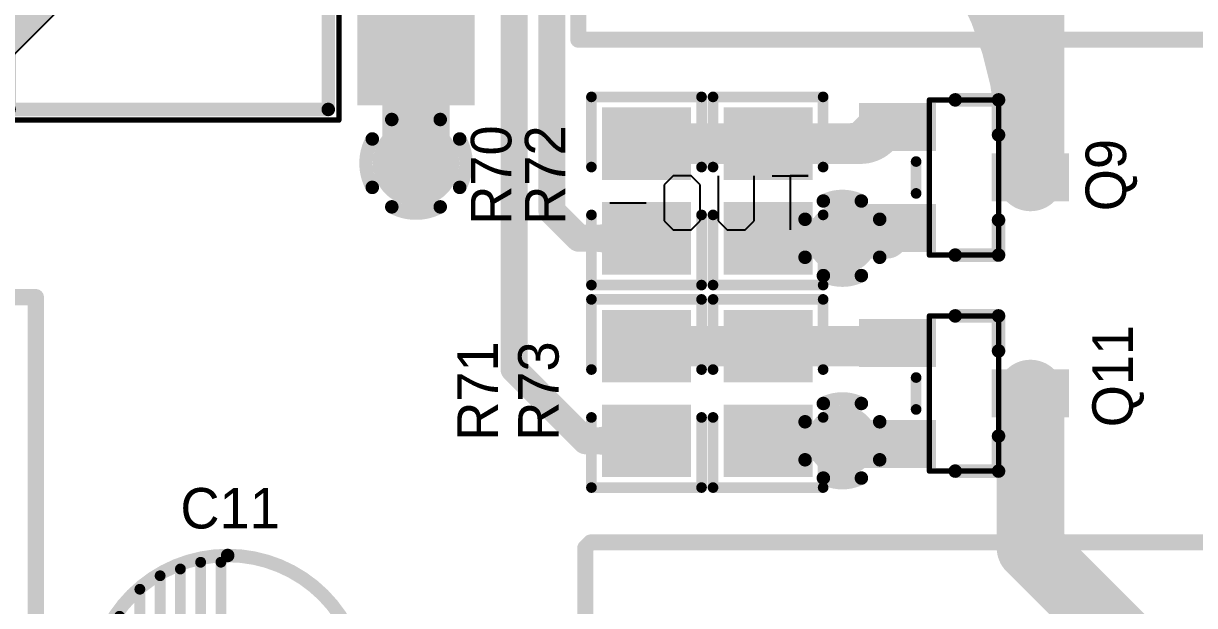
# Model space of a CAD drawing. Header units: millimetres. Extents: x 3.32 to 12.49, y 5.66 to 10.73.
# Drawn here: x 10.036 to 10.903, y 6.582 to 7.013 of the extents above; entities that cross this region are included whole.
import ezdxf

# ---------------------------------------------------------------- set-up
doc = ezdxf.new("R2010")
doc.units = ezdxf.units.MM
doc.header["$MEASUREMENT"] = 0
for name, color, linetype in [('BottomLayer', 5, 'Continuous'), ('BottomSolder', 6, 'Continuous'), ('InternalPlane1', 76, 'Continuous'), ('InternalPlane2', 16, 'Continuous'), ('Mechanical13', 56, 'Continuous'), ('MultiLayer', 9, 'Continuous'), ('PadHoleLayer', 156, 'Continuous'), ('TopLayer', 1, 'Continuous'), ('TopOverlay', 2, 'Continuous'), ('TopPaste', 8, 'Continuous'), ('TopSolder', 216, 'Continuous'), ('ViaHoleLayer', 16, 'Continuous')]:
    doc.layers.add(name, color=color, linetype=linetype)

# ---------------------------------------------------------------- blocks, each defined once
blk = doc.blocks.new('DC_DC_1X1_96')
at = {"layer": 'TopOverlay'}
for p, q in [((-0.68329, -0.51499), (-0.68329, -0.475)), ((-0.64997, -0.475), (-0.65663, -0.48166)), ((-0.63664, -0.475), (-0.64997, -0.475)), ((-0.62997, -0.48166), (-0.63664, -0.475)), ((-0.60998, -0.475), (-0.61665, -0.48166)), ((-0.59665, -0.475), (-0.60998, -0.475)), ((-0.58999, -0.48166), (-0.59665, -0.475)), ((-0.65663, -0.48166), (-0.65663, -0.51499)), ((-0.62997, -0.51499), (-0.62997, -0.48166)), ((-0.61665, -0.48166), (-0.61665, -0.50832)), ((-0.58999, -0.50832), (-0.58999, -0.48166)), ((-0.55, -0.49499), (-0.57666, -0.49499)), ((-0.61665, -0.50832), (-0.60998, -0.51499)), ((-0.59665, -0.51499), (-0.58999, -0.50832)), ((-0.66996, -0.51499), (-0.69662, -0.51499)), ((-0.69662, -0.51499), (-0.68329, -0.51499)), ((-0.60998, -0.51499), (-0.59665, -0.51499))]:
    blk.add_line(p, q, dxfattribs=at)
at = {"layer": 'TopOverlay', "const_width": 0.012}
for points in [[(-0.125, 0.625), (-0.125, -0.425)], [(0.925, -0.425), (-0.125, -0.425)]]:
    blk.add_lwpolyline(points, dxfattribs=at)
at = {"layer": 'TopOverlay', "const_width": 0.006}
blk.add_lwpolyline([(-0.128, -0.425, 1), (-0.122, -0.425, 1)], format="xyb", close=True, dxfattribs=at)
blk.add_lwpolyline([(-0.128, -0.425, 1), (-0.122, -0.425, 1)], format="xyb", close=True, dxfattribs=at)
blk = doc.blocks.new('CD1_2_99')
at = {"layer": 'BottomLayer', "const_width": 0.031}
blk.add_lwpolyline([(-0.0155, 0, 1), (0.0155, 0, 1)], format="xyb", close=True, dxfattribs=at)
at = {"layer": 'BottomLayer'}
blk.add_solid([(-0.031, -0.131), (0.031, -0.131), (-0.031, -0.069), (0.031, -0.069)], dxfattribs=at)
at = {"layer": 'BottomSolder', "const_width": 0.035}
blk.add_lwpolyline([(-0.0175, 0, 1), (0.0175, 0, 1)], format="xyb", close=True, dxfattribs=at)
at = {"layer": 'BottomSolder'}
blk.add_solid([(-0.035, -0.135), (0.035, -0.135), (-0.035, -0.065), (0.035, -0.065)], dxfattribs=at)
at = {"layer": 'InternalPlane1', "const_width": 0.01}
for points in [[(-0.02, 0.03464, -0.267949), (0.02, 0.03464)], [(-0.03464, -0.02, -0.267949), (-0.03464, 0.02)], [(0.03464, 0.02, -0.267949), (0.03464, -0.02)], [(0.02, -0.03464, -0.267949), (-0.02, -0.03464)]]:
    blk.add_lwpolyline(points, format="xyb", dxfattribs=at)
at = {"layer": 'InternalPlane1'}
for points, const_width in [([(-0.0225, 0.03464, 1), (-0.0175, 0.03464, 1)], 0.005), ([(0.0175, 0.03464, 1), (0.0225, 0.03464, 1)], 0.005), ([(-0.03714, 0.02, 1), (-0.03214, 0.02, 1)], 0.005), ([(0.03214, 0.02, 1), (0.03714, 0.02, 1)], 0.005), ([(-0.03714, -0.02, 1), (-0.03214, -0.02, 1)], 0.005), ([(0.03214, -0.02, 1), (0.03714, -0.02, 1)], 0.005), ([(-0.0225, -0.03464, 1), (-0.0175, -0.03464, 1)], 0.005), ([(0.0175, -0.03464, 1), (0.0225, -0.03464, 1)], 0.005), ([(-0.0175, -0.1, 1), (0.0175, -0.1, 1)], 0.035)]:
    blk.add_lwpolyline(points, format="xyb", close=True, dxfattribs=dict(at, const_width=const_width))
at = {"layer": 'InternalPlane2'}
for points, const_width in [([(-0.0175, 0, 1), (0.0175, 0, 1)], 0.035), ([(-0.0225, -0.06536, 1), (-0.0175, -0.06536, 1)], 0.005), ([(0.0175, -0.06536, 1), (0.0225, -0.06536, 1)], 0.005), ([(-0.03714, -0.08, 1), (-0.03214, -0.08, 1)], 0.005), ([(0.03214, -0.08, 1), (0.03714, -0.08, 1)], 0.005), ([(-0.03714, -0.12, 1), (-0.03214, -0.12, 1)], 0.005), ([(0.03214, -0.12, 1), (0.03714, -0.12, 1)], 0.005), ([(-0.0225, -0.13464, 1), (-0.0175, -0.13464, 1)], 0.005), ([(0.0175, -0.13464, 1), (0.0225, -0.13464, 1)], 0.005)]:
    blk.add_lwpolyline(points, format="xyb", close=True, dxfattribs=dict(at, const_width=const_width))
at = {"layer": 'InternalPlane2', "const_width": 0.01}
for points in [[(-0.02, -0.06536, -0.267949), (0.02, -0.06536)], [(-0.03464, -0.12, -0.267949), (-0.03464, -0.08)], [(0.03464, -0.08, -0.267949), (0.03464, -0.12)], [(0.02, -0.13464, -0.267949), (-0.02, -0.13464)]]:
    blk.add_lwpolyline(points, format="xyb", dxfattribs=at)
at = {"layer": 'MultiLayer', "const_width": 0.031}
blk.add_lwpolyline([(-0.0155, 0, 1), (0.0155, 0, 1)], format="xyb", close=True, dxfattribs=at)
at = {"layer": 'MultiLayer'}
blk.add_solid([(-0.031, -0.131), (0.031, -0.131), (-0.031, -0.069), (0.031, -0.069)], dxfattribs=at)
at = {"layer": 'PadHoleLayer', "const_width": 0.015}
for points in [[(-0.0075, 0, 1), (0.0075, 0, 1)], [(-0.0075, -0.1, 1), (0.0075, -0.1, 1)]]:
    blk.add_lwpolyline(points, format="xyb", close=True, dxfattribs=at)
at = {"layer": 'TopLayer', "const_width": 0.031}
blk.add_lwpolyline([(-0.0155, 0, 1), (0.0155, 0, 1)], format="xyb", close=True, dxfattribs=at)
at = {"layer": 'TopLayer'}
blk.add_solid([(-0.031, -0.131), (0.031, -0.131), (-0.031, -0.069), (0.031, -0.069)], dxfattribs=at)
at = {"layer": 'TopOverlay'}
for points, const_width in [([(0.1, -0.05, 1), (-0.1, -0.05, 1)], 0.01), ([(-0.057, 0.03, 1), (-0.053, 0.03, 1)], 0.004), ([(-0.0335, 0.03, 1), (-0.0295, 0.03, 1)], 0.004), ([(0.0295, 0.03, 1), (0.0335, 0.03, 1)], 0.004), ([(0.053, 0.03, 1), (0.057, 0.03, 1)], 0.004), ([(-0.077, 0.015, 1), (-0.073, 0.015, 1)], 0.004), ([(-0.04137, 0.015, 1), (-0.03737, 0.015, 1)], 0.004), ([(0.03737, 0.015, 1), (0.04137, 0.015, 1)], 0.004), ([(0.073, 0.015, 1), (0.077, 0.015, 1)], 0.004), ([(-0.087, 0, 1), (-0.083, 0, 1)], 0.004), ([(-0.04137, 0, 1), (-0.03737, 0, 1)], 0.004), ([(0.03737, 0, 1), (0.04137, 0, 1)], 0.004), ([(0.083, 0, 1), (0.087, 0, 1)], 0.004), ([(-0.092, -0.015, 1), (-0.088, -0.015, 1)], 0.004), ([(-0.04137, -0.015, 1), (-0.03737, -0.015, 1)], 0.004), ([(0.03737, -0.015, 1), (0.04137, -0.015, 1)], 0.004), ([(0.088, -0.015, 1), (0.092, -0.015, 1)], 0.004), ([(-0.097, -0.03, 1), (-0.093, -0.03, 1)], 0.004), ([(-0.0335, -0.03, 1), (-0.0295, -0.03, 1)], 0.004), ([(0.0295, -0.03, 1), (0.0335, -0.03, 1)], 0.004), ([(0.093, -0.03, 1), (0.097, -0.03, 1)], 0.004), ([(-0.102, -0.045, 1), (-0.098, -0.045, 1)], 0.004), ([(0.093, -0.045, 1), (0.097, -0.045, 1)], 0.004), ([(-0.1025, -0.05, 1), (-0.0975, -0.05, 1)], 0.005), ([(0.0975, -0.05, 1), (0.1025, -0.05, 1)], 0.005)]:
    blk.add_lwpolyline(points, format="xyb", close=True, dxfattribs=dict(at, const_width=const_width))
at = {"layer": 'TopOverlay', "const_width": 0.008}
for points in [[(-0.055, 0.03), (-0.0315, 0.03)], [(0.0315, 0.03), (0.055, 0.03)], [(-0.075, 0.015), (-0.03937, 0.015)], [(0.03937, 0.015), (0.075, 0.015)], [(-0.085, 0), (-0.03937, 0)], [(0.03937, 0), (0.085, 0)], [(-0.09, -0.015), (-0.03937, -0.015)], [(0.03937, -0.015), (0.09, -0.015)], [(-0.095, -0.03), (-0.0315, -0.03)], [(0.0315, -0.03), (0.095, -0.03)], [(-0.1, -0.045), (0.095, -0.045)]]:
    blk.add_lwpolyline(points, dxfattribs=at)
at = {"layer": 'TopSolder', "const_width": 0.035}
blk.add_lwpolyline([(-0.0175, 0, 1), (0.0175, 0, 1)], format="xyb", close=True, dxfattribs=at)
at = {"layer": 'TopSolder'}
blk.add_solid([(-0.035, -0.135), (0.035, -0.135), (-0.035, -0.065), (0.035, -0.065)], dxfattribs=at)
blk = doc.blocks.new('NT90HCE12CE_292')
at = {"layer": 'TopOverlay', "const_width": 0.01181}
for points in [[(0.14094, -0.98), (0.14094, -0.73591)], [(0.14094, -1.25953), (0.14094, -0.98)], [(0.14488, -1.26347), (0.14094, -1.25953)], [(0.25118, -1.26347), (0.14488, -1.26347)]]:
    blk.add_lwpolyline(points, dxfattribs=at)
at = {"layer": 'TopOverlay', "const_width": 0.00591}
for points in [[(0.13799, -0.98, 1), (0.1439, -0.98, 1)], [(0.13799, -0.98, 1), (0.1439, -0.98, 1)], [(0.13799, -1.25953, 1), (0.1439, -1.25953, 1)], [(0.13799, -1.25953, 1), (0.1439, -1.25953, 1)], [(0.14193, -1.26347, 1), (0.14783, -1.26347, 1)], [(0.14193, -1.26347, 1), (0.14783, -1.26347, 1)]]:
    blk.add_lwpolyline(points, format="xyb", close=True, dxfattribs=at)
blk = doc.blocks.new('0805_R_342')
at = {"layer": 'TopLayer'}
for points in [[(-0.05787, -0.02894), (-0.0122, -0.02894), (-0.05787, 0.02894), (-0.0122, 0.02894)], [(0.0122, -0.02894), (0.05787, -0.02894), (0.0122, 0.02894), (0.05787, 0.02894)]]:
    blk.add_solid(points, dxfattribs=at)
at = {"layer": 'TopOverlay', "const_width": 0.00787}
for points in [[(-0.06968, 0.04075), (-0.06968, -0.04075)], [(-0.06968, 0.04075), (-0.01772, 0.04075)], [(0.01772, 0.04075), (0.06968, 0.04075)], [(0.06968, 0.04075), (0.06968, -0.04075)], [(-0.06968, -0.04075), (-0.01772, -0.04075)], [(0.01772, -0.04075), (0.06968, -0.04075)]]:
    blk.add_lwpolyline(points, dxfattribs=at)
at = {"layer": 'TopOverlay', "const_width": 0.00394}
for points in [[(-0.07165, 0.04075, 1), (-0.06772, 0.04075, 1)], [(-0.07165, 0.04075, 1), (-0.06772, 0.04075, 1)], [(-0.01969, 0.04075, 1), (-0.01575, 0.04075, 1)], [(0.01575, 0.04075, 1), (0.01969, 0.04075, 1)], [(0.06772, 0.04075, 1), (0.07165, 0.04075, 1)], [(0.06772, 0.04075, 1), (0.07165, 0.04075, 1)], [(-0.07165, -0.04075, 1), (-0.06772, -0.04075, 1)], [(-0.07165, -0.04075, 1), (-0.06772, -0.04075, 1)], [(-0.01969, -0.04075, 1), (-0.01575, -0.04075, 1)], [(0.01575, -0.04075, 1), (0.01969, -0.04075, 1)], [(0.06772, -0.04075, 1), (0.07165, -0.04075, 1)], [(0.06772, -0.04075, 1), (0.07165, -0.04075, 1)]]:
    blk.add_lwpolyline(points, format="xyb", close=True, dxfattribs=at)
at = {"layer": 'TopPaste'}
for points in [[(-0.05787, -0.02894), (-0.0122, -0.02894), (-0.05787, 0.02894), (-0.0122, 0.02894)], [(0.0122, -0.02894), (0.05787, -0.02894), (0.0122, 0.02894), (0.05787, 0.02894)]]:
    blk.add_solid(points, dxfattribs=at)
at = {"layer": 'TopSolder'}
for points in [[(-0.06187, -0.03294), (-0.0082, -0.03294), (-0.06187, 0.03294), (-0.0082, 0.03294)], [(0.0082, -0.03294), (0.06187, -0.03294), (0.0082, 0.03294), (0.06187, 0.03294)]]:
    blk.add_solid(points, dxfattribs=at)
blk = doc.blocks.new('0805_R_343')
at = {"layer": 'TopLayer'}
for points in [[(-0.05787, -0.02894), (-0.0122, -0.02894), (-0.05787, 0.02894), (-0.0122, 0.02894)], [(0.0122, -0.02894), (0.05787, -0.02894), (0.0122, 0.02894), (0.05787, 0.02894)]]:
    blk.add_solid(points, dxfattribs=at)
at = {"layer": 'TopOverlay', "const_width": 0.00787}
for points in [[(-0.06968, 0.04075), (-0.06968, -0.04075)], [(-0.06968, 0.04075), (-0.01772, 0.04075)], [(0.01772, 0.04075), (0.06968, 0.04075)], [(0.06968, 0.04075), (0.06968, -0.04075)], [(-0.06968, -0.04075), (-0.01772, -0.04075)], [(0.01772, -0.04075), (0.06968, -0.04075)]]:
    blk.add_lwpolyline(points, dxfattribs=at)
at = {"layer": 'TopOverlay', "const_width": 0.00394}
for points in [[(-0.07165, 0.04075, 1), (-0.06772, 0.04075, 1)], [(-0.07165, 0.04075, 1), (-0.06772, 0.04075, 1)], [(-0.01969, 0.04075, 1), (-0.01575, 0.04075, 1)], [(0.01575, 0.04075, 1), (0.01969, 0.04075, 1)], [(0.06772, 0.04075, 1), (0.07165, 0.04075, 1)], [(0.06772, 0.04075, 1), (0.07165, 0.04075, 1)], [(-0.07165, -0.04075, 1), (-0.06772, -0.04075, 1)], [(-0.07165, -0.04075, 1), (-0.06772, -0.04075, 1)], [(-0.01969, -0.04075, 1), (-0.01575, -0.04075, 1)], [(0.01575, -0.04075, 1), (0.01969, -0.04075, 1)], [(0.06772, -0.04075, 1), (0.07165, -0.04075, 1)], [(0.06772, -0.04075, 1), (0.07165, -0.04075, 1)]]:
    blk.add_lwpolyline(points, format="xyb", close=True, dxfattribs=at)
at = {"layer": 'TopPaste'}
for points in [[(-0.05787, -0.02894), (-0.0122, -0.02894), (-0.05787, 0.02894), (-0.0122, 0.02894)], [(0.0122, -0.02894), (0.05787, -0.02894), (0.0122, 0.02894), (0.05787, 0.02894)]]:
    blk.add_solid(points, dxfattribs=at)
at = {"layer": 'TopSolder'}
for points in [[(-0.06187, -0.03294), (-0.0082, -0.03294), (-0.06187, 0.03294), (-0.0082, 0.03294)], [(0.0082, -0.03294), (0.06187, -0.03294), (0.0082, 0.03294), (0.06187, 0.03294)]]:
    blk.add_solid(points, dxfattribs=at)
blk = doc.blocks.new('0805_R_344')
at = {"layer": 'TopLayer'}
for points in [[(-0.05787, -0.02894), (-0.0122, -0.02894), (-0.05787, 0.02894), (-0.0122, 0.02894)], [(0.0122, -0.02894), (0.05787, -0.02894), (0.0122, 0.02894), (0.05787, 0.02894)]]:
    blk.add_solid(points, dxfattribs=at)
at = {"layer": 'TopOverlay', "const_width": 0.00787}
for points in [[(-0.06968, -0.04075), (-0.06968, 0.04075)], [(-0.01772, 0.04075), (-0.06968, 0.04075)], [(0.06968, 0.04075), (0.01772, 0.04075)], [(0.06968, -0.04075), (0.06968, 0.04075)], [(-0.01772, -0.04075), (-0.06968, -0.04075)], [(0.06968, -0.04075), (0.01772, -0.04075)]]:
    blk.add_lwpolyline(points, dxfattribs=at)
at = {"layer": 'TopOverlay', "const_width": 0.00394}
for points in [[(-0.07165, 0.04075, 1), (-0.06772, 0.04075, 1)], [(-0.07165, 0.04075, 1), (-0.06772, 0.04075, 1)], [(-0.01969, 0.04075, 1), (-0.01575, 0.04075, 1)], [(0.01575, 0.04075, 1), (0.01969, 0.04075, 1)], [(0.06772, 0.04075, 1), (0.07165, 0.04075, 1)], [(0.06772, 0.04075, 1), (0.07165, 0.04075, 1)], [(-0.07165, -0.04075, 1), (-0.06772, -0.04075, 1)], [(-0.07165, -0.04075, 1), (-0.06772, -0.04075, 1)], [(-0.01969, -0.04075, 1), (-0.01575, -0.04075, 1)], [(0.01575, -0.04075, 1), (0.01969, -0.04075, 1)], [(0.06772, -0.04075, 1), (0.07165, -0.04075, 1)], [(0.06772, -0.04075, 1), (0.07165, -0.04075, 1)]]:
    blk.add_lwpolyline(points, format="xyb", close=True, dxfattribs=at)
at = {"layer": 'TopPaste'}
for points in [[(-0.05787, -0.02894), (-0.0122, -0.02894), (-0.05787, 0.02894), (-0.0122, 0.02894)], [(0.0122, -0.02894), (0.05787, -0.02894), (0.0122, 0.02894), (0.05787, 0.02894)]]:
    blk.add_solid(points, dxfattribs=at)
at = {"layer": 'TopSolder'}
for points in [[(-0.06187, -0.03294), (-0.0082, -0.03294), (-0.06187, 0.03294), (-0.0082, 0.03294)], [(0.0082, -0.03294), (0.06187, -0.03294), (0.0082, 0.03294), (0.06187, 0.03294)]]:
    blk.add_solid(points, dxfattribs=at)
blk = doc.blocks.new('0805_R_345')
at = {"layer": 'TopLayer'}
for points in [[(-0.05787, -0.02894), (-0.0122, -0.02894), (-0.05787, 0.02894), (-0.0122, 0.02894)], [(0.0122, -0.02894), (0.05787, -0.02894), (0.0122, 0.02894), (0.05787, 0.02894)]]:
    blk.add_solid(points, dxfattribs=at)
at = {"layer": 'TopOverlay', "const_width": 0.00787}
for points in [[(-0.06968, -0.04075), (-0.06968, 0.04075)], [(-0.01772, 0.04075), (-0.06968, 0.04075)], [(0.06968, 0.04075), (0.01772, 0.04075)], [(0.06968, -0.04075), (0.06968, 0.04075)], [(-0.01772, -0.04075), (-0.06968, -0.04075)], [(0.06968, -0.04075), (0.01772, -0.04075)]]:
    blk.add_lwpolyline(points, dxfattribs=at)
at = {"layer": 'TopOverlay', "const_width": 0.00394}
for points in [[(-0.07165, 0.04075, 1), (-0.06772, 0.04075, 1)], [(-0.07165, 0.04075, 1), (-0.06772, 0.04075, 1)], [(-0.01969, 0.04075, 1), (-0.01575, 0.04075, 1)], [(0.01575, 0.04075, 1), (0.01969, 0.04075, 1)], [(0.06772, 0.04075, 1), (0.07165, 0.04075, 1)], [(0.06772, 0.04075, 1), (0.07165, 0.04075, 1)], [(-0.07165, -0.04075, 1), (-0.06772, -0.04075, 1)], [(-0.07165, -0.04075, 1), (-0.06772, -0.04075, 1)], [(-0.01969, -0.04075, 1), (-0.01575, -0.04075, 1)], [(0.01575, -0.04075, 1), (0.01969, -0.04075, 1)], [(0.06772, -0.04075, 1), (0.07165, -0.04075, 1)], [(0.06772, -0.04075, 1), (0.07165, -0.04075, 1)]]:
    blk.add_lwpolyline(points, format="xyb", close=True, dxfattribs=at)
at = {"layer": 'TopPaste'}
for points in [[(-0.05787, -0.02894), (-0.0122, -0.02894), (-0.05787, 0.02894), (-0.0122, 0.02894)], [(0.0122, -0.02894), (0.05787, -0.02894), (0.0122, 0.02894), (0.05787, 0.02894)]]:
    blk.add_solid(points, dxfattribs=at)
at = {"layer": 'TopSolder'}
for points in [[(-0.06187, -0.03294), (-0.0082, -0.03294), (-0.06187, 0.03294), (-0.0082, 0.03294)], [(0.0082, -0.03294), (0.06187, -0.03294), (0.0082, 0.03294), (0.06187, 0.03294)]]:
    blk.add_solid(points, dxfattribs=at)
blk = doc.blocks.new('NT90HCE12CE_376')
at = {"layer": 'TopOverlay', "const_width": 0.01181}
for points in [[(0.86929, -1.15323), (0.86929, -0.48394)], [(0.86929, -1.26347), (0.86929, -1.15323)], [(0.86929, -1.26347), (0.53465, -1.26347)]]:
    blk.add_lwpolyline(points, dxfattribs=at)
at = {"layer": 'TopOverlay', "const_width": 0.00591}
for points in [[(0.86634, -1.15323, 1), (0.87224, -1.15323, 1)], [(0.86634, -1.15323, 1), (0.87224, -1.15323, 1)], [(0.86634, -1.26347, 1), (0.87224, -1.26347, 1)], [(0.86634, -1.26347, 1), (0.87224, -1.26347, 1)]]:
    blk.add_lwpolyline(points, format="xyb", close=True, dxfattribs=at)
blk = doc.blocks.new('SOT_23_SOT_23_3__377')
at = {"layer": 'Mechanical13', "const_width": 0.00394}
for points in [[(-0.02559, 0.05748), (-0.02559, -0.05748)], [(0.02559, 0.05748), (-0.02559, 0.05748)], [(0.02559, 0.05748), (-0.02559, 0.05748)], [(-0.02559, 0.05748), (-0.02559, -0.05748)], [(0.02559, 0.05748), (-0.02559, 0.05748)], [(-0.02559, 0.05748), (-0.02559, -0.05748)], [(0.02559, 0.05748), (0.02559, -0.05748)], [(0.02559, 0.05748), (0.02559, -0.05748)], [(0.02559, 0.05748), (0.02559, -0.05748)], [(0.02559, -0.05748), (-0.02559, -0.05748)], [(0.02559, -0.05748), (-0.02559, -0.05748)], [(0.02559, -0.05748), (-0.02559, -0.05748)]]:
    blk.add_lwpolyline(points, dxfattribs=at)
at = {"layer": 'Mechanical13', "const_width": 0.00197}
for points in [[(-0.02657, 0.05748, 1), (-0.02461, 0.05748, 1)], [(-0.02657, 0.05748, 1), (-0.02461, 0.05748, 1)], [(-0.02657, 0.05748, 1), (-0.02461, 0.05748, 1)], [(-0.02657, 0.05748, 1), (-0.02461, 0.05748, 1)], [(-0.02657, 0.05748, 1), (-0.02461, 0.05748, 1)], [(-0.02657, 0.05748, 1), (-0.02461, 0.05748, 1)], [(0.02461, 0.05748, 1), (0.02657, 0.05748, 1)], [(0.02461, 0.05748, 1), (0.02657, 0.05748, 1)], [(0.02461, 0.05748, 1), (0.02657, 0.05748, 1)], [(0.02461, 0.05748, 1), (0.02657, 0.05748, 1)], [(0.02461, 0.05748, 1), (0.02657, 0.05748, 1)], [(0.02461, 0.05748, 1), (0.02657, 0.05748, 1)], [(-0.02657, -0.05748, 1), (-0.02461, -0.05748, 1)], [(-0.02657, -0.05748, 1), (-0.02461, -0.05748, 1)], [(-0.02657, -0.05748, 1), (-0.02461, -0.05748, 1)], [(-0.02657, -0.05748, 1), (-0.02461, -0.05748, 1)], [(-0.02657, -0.05748, 1), (-0.02461, -0.05748, 1)], [(-0.02657, -0.05748, 1), (-0.02461, -0.05748, 1)], [(0.02461, -0.05748, 1), (0.02657, -0.05748, 1)], [(0.02461, -0.05748, 1), (0.02657, -0.05748, 1)], [(0.02461, -0.05748, 1), (0.02657, -0.05748, 1)], [(0.02461, -0.05748, 1), (0.02657, -0.05748, 1)], [(0.02461, -0.05748, 1), (0.02657, -0.05748, 1)], [(0.02461, -0.05748, 1), (0.02657, -0.05748, 1)]]:
    blk.add_lwpolyline(points, format="xyb", close=True, dxfattribs=at)
at = {"layer": 'TopLayer'}
for points in [[(0.02461, 0.05118), (0.02461, 0.02362), (0.07382, 0.05118), (0.07382, 0.02362)], [(-0.07382, 0.01378), (-0.07382, -0.01378), (-0.02461, 0.01378), (-0.02461, -0.01378)], [(0.02461, -0.02362), (0.02461, -0.05118), (0.07382, -0.02362), (0.07382, -0.05118)]]:
    blk.add_solid(points, dxfattribs=at)
at = {"layer": 'TopOverlay'}
for points, const_width in [([(-0.02559, 0.05748), (-0.02559, 0.0315)], 0.01), ([(-0.02559, 0.05748), (-0.02559, 0.0315)], 0.01), ([(-0.02559, 0.05748), (-0.02559, 0.0315)], 0.01), ([(0.0065, 0.05748), (-0.02559, 0.05748)], 0.01), ([(0.03543, 0.01181), (0.03543, -0.01181)], 0.00787), ([(-0.02559, -0.0315), (-0.02559, -0.05748)], 0.01), ([(0.0065, -0.05748), (-0.02559, -0.05748)], 0.01)]:
    blk.add_lwpolyline(points, dxfattribs=dict(at, const_width=const_width))
for points, const_width in [([(-0.02809, 0.05748, 1), (-0.02309, 0.05748, 1)], 0.005), ([(-0.02809, 0.05748, 1), (-0.02309, 0.05748, 1)], 0.005), ([(-0.02809, 0.05748, 1), (-0.02309, 0.05748, 1)], 0.005), ([(-0.02809, 0.05748, 1), (-0.02309, 0.05748, 1)], 0.005), ([(0.004, 0.05748, 1), (0.009, 0.05748, 1)], 0.005), ([(-0.02809, 0.0315, 1), (-0.02309, 0.0315, 1)], 0.005), ([(-0.02809, 0.0315, 1), (-0.02309, 0.0315, 1)], 0.005), ([(-0.02809, 0.0315, 1), (-0.02309, 0.0315, 1)], 0.005), ([(0.03346, 0.01181, 1), (0.0374, 0.01181, 1)], 0.00394), ([(0.03346, -0.01181, 1), (0.0374, -0.01181, 1)], 0.00394), ([(-0.02809, -0.0315, 1), (-0.02309, -0.0315, 1)], 0.005), ([(-0.02809, -0.05748, 1), (-0.02309, -0.05748, 1)], 0.005), ([(-0.02809, -0.05748, 1), (-0.02309, -0.05748, 1)], 0.005), ([(0.004, -0.05748, 1), (0.009, -0.05748, 1)], 0.005)]:
    blk.add_lwpolyline(points, format="xyb", close=True, dxfattribs=dict(at, const_width=const_width))
at = {"layer": 'TopPaste'}
for points in [[(0.02461, 0.05118), (0.02461, 0.02362), (0.07382, 0.05118), (0.07382, 0.02362)], [(-0.07382, 0.01378), (-0.07382, -0.01378), (-0.02461, 0.01378), (-0.02461, -0.01378)], [(0.02461, -0.02362), (0.02461, -0.05118), (0.07382, -0.02362), (0.07382, -0.05118)]]:
    blk.add_solid(points, dxfattribs=at)
at = {"layer": 'TopSolder'}
for points in [[(0.02061, 0.05518), (0.02061, 0.01962), (0.07782, 0.05518), (0.07782, 0.01962)], [(-0.07782, 0.01778), (-0.07782, -0.01778), (-0.02061, 0.01778), (-0.02061, -0.01778)], [(0.02061, -0.01962), (0.02061, -0.05518), (0.07782, -0.01962), (0.07782, -0.05518)]]:
    blk.add_solid(points, dxfattribs=at)
blk = doc.blocks.new('SOT_23_SOT_23_3__378')
at = {"layer": 'Mechanical13', "const_width": 0.00394}
for points in [[(-0.02559, 0.05748), (-0.02559, -0.05748)], [(0.02559, 0.05748), (-0.02559, 0.05748)], [(0.02559, 0.05748), (-0.02559, 0.05748)], [(-0.02559, 0.05748), (-0.02559, -0.05748)], [(0.02559, 0.05748), (-0.02559, 0.05748)], [(-0.02559, 0.05748), (-0.02559, -0.05748)], [(0.02559, 0.05748), (0.02559, -0.05748)], [(0.02559, 0.05748), (0.02559, -0.05748)], [(0.02559, 0.05748), (0.02559, -0.05748)], [(0.02559, -0.05748), (-0.02559, -0.05748)], [(0.02559, -0.05748), (-0.02559, -0.05748)], [(0.02559, -0.05748), (-0.02559, -0.05748)]]:
    blk.add_lwpolyline(points, dxfattribs=at)
at = {"layer": 'Mechanical13', "const_width": 0.00197}
for points in [[(-0.02657, 0.05748, 1), (-0.02461, 0.05748, 1)], [(-0.02657, 0.05748, 1), (-0.02461, 0.05748, 1)], [(-0.02657, 0.05748, 1), (-0.02461, 0.05748, 1)], [(-0.02657, 0.05748, 1), (-0.02461, 0.05748, 1)], [(-0.02657, 0.05748, 1), (-0.02461, 0.05748, 1)], [(-0.02657, 0.05748, 1), (-0.02461, 0.05748, 1)], [(0.02461, 0.05748, 1), (0.02657, 0.05748, 1)], [(0.02461, 0.05748, 1), (0.02657, 0.05748, 1)], [(0.02461, 0.05748, 1), (0.02657, 0.05748, 1)], [(0.02461, 0.05748, 1), (0.02657, 0.05748, 1)], [(0.02461, 0.05748, 1), (0.02657, 0.05748, 1)], [(0.02461, 0.05748, 1), (0.02657, 0.05748, 1)], [(-0.02657, -0.05748, 1), (-0.02461, -0.05748, 1)], [(-0.02657, -0.05748, 1), (-0.02461, -0.05748, 1)], [(-0.02657, -0.05748, 1), (-0.02461, -0.05748, 1)], [(-0.02657, -0.05748, 1), (-0.02461, -0.05748, 1)], [(-0.02657, -0.05748, 1), (-0.02461, -0.05748, 1)], [(-0.02657, -0.05748, 1), (-0.02461, -0.05748, 1)], [(0.02461, -0.05748, 1), (0.02657, -0.05748, 1)], [(0.02461, -0.05748, 1), (0.02657, -0.05748, 1)], [(0.02461, -0.05748, 1), (0.02657, -0.05748, 1)], [(0.02461, -0.05748, 1), (0.02657, -0.05748, 1)], [(0.02461, -0.05748, 1), (0.02657, -0.05748, 1)], [(0.02461, -0.05748, 1), (0.02657, -0.05748, 1)]]:
    blk.add_lwpolyline(points, format="xyb", close=True, dxfattribs=at)
at = {"layer": 'TopLayer'}
for points in [[(0.02461, 0.05118), (0.02461, 0.02362), (0.07382, 0.05118), (0.07382, 0.02362)], [(-0.07382, 0.01378), (-0.07382, -0.01378), (-0.02461, 0.01378), (-0.02461, -0.01378)], [(0.02461, -0.02362), (0.02461, -0.05118), (0.07382, -0.02362), (0.07382, -0.05118)]]:
    blk.add_solid(points, dxfattribs=at)
at = {"layer": 'TopOverlay'}
for points, const_width in [([(-0.02559, 0.05748), (-0.02559, 0.0315)], 0.01), ([(-0.02559, 0.05748), (-0.02559, 0.0315)], 0.01), ([(-0.02559, 0.05748), (-0.02559, 0.0315)], 0.01), ([(0.0065, 0.05748), (-0.02559, 0.05748)], 0.01), ([(0.03543, 0.01181), (0.03543, -0.01181)], 0.00787), ([(-0.02559, -0.0315), (-0.02559, -0.05748)], 0.01), ([(0.0065, -0.05748), (-0.02559, -0.05748)], 0.01)]:
    blk.add_lwpolyline(points, dxfattribs=dict(at, const_width=const_width))
for points, const_width in [([(-0.02809, 0.05748, 1), (-0.02309, 0.05748, 1)], 0.005), ([(-0.02809, 0.05748, 1), (-0.02309, 0.05748, 1)], 0.005), ([(-0.02809, 0.05748, 1), (-0.02309, 0.05748, 1)], 0.005), ([(-0.02809, 0.05748, 1), (-0.02309, 0.05748, 1)], 0.005), ([(0.004, 0.05748, 1), (0.009, 0.05748, 1)], 0.005), ([(-0.02809, 0.0315, 1), (-0.02309, 0.0315, 1)], 0.005), ([(-0.02809, 0.0315, 1), (-0.02309, 0.0315, 1)], 0.005), ([(-0.02809, 0.0315, 1), (-0.02309, 0.0315, 1)], 0.005), ([(0.03346, 0.01181, 1), (0.0374, 0.01181, 1)], 0.00394), ([(0.03346, -0.01181, 1), (0.0374, -0.01181, 1)], 0.00394), ([(-0.02809, -0.0315, 1), (-0.02309, -0.0315, 1)], 0.005), ([(-0.02809, -0.05748, 1), (-0.02309, -0.05748, 1)], 0.005), ([(-0.02809, -0.05748, 1), (-0.02309, -0.05748, 1)], 0.005), ([(0.004, -0.05748, 1), (0.009, -0.05748, 1)], 0.005)]:
    blk.add_lwpolyline(points, format="xyb", close=True, dxfattribs=dict(at, const_width=const_width))
at = {"layer": 'TopPaste'}
for points in [[(0.02461, 0.05118), (0.02461, 0.02362), (0.07382, 0.05118), (0.07382, 0.02362)], [(-0.07382, 0.01378), (-0.07382, -0.01378), (-0.02461, 0.01378), (-0.02461, -0.01378)], [(0.02461, -0.02362), (0.02461, -0.05118), (0.07382, -0.02362), (0.07382, -0.05118)]]:
    blk.add_solid(points, dxfattribs=at)
at = {"layer": 'TopSolder'}
for points in [[(0.02061, 0.05518), (0.02061, 0.01962), (0.07782, 0.05518), (0.07782, 0.01962)], [(-0.07782, 0.01778), (-0.07782, -0.01778), (-0.02061, 0.01778), (-0.02061, -0.01778)], [(0.02061, -0.01962), (0.02061, -0.05518), (0.07782, -0.01962), (0.07782, -0.05518)]]:
    blk.add_solid(points, dxfattribs=at)
blk = doc.blocks.new('LC_SMD_4_379')
at = {"layer": 'Mechanical13', "const_width": 0.00394}
for points in [[(-0.12598, 0.09449), (0.12598, 0.09449)], [(-0.12598, -0.09449), (-0.12598, 0.09449)], [(0.12598, -0.09449), (0.12598, 0.09449)], [(-0.12598, -0.09449), (0.12598, -0.09449)]]:
    blk.add_lwpolyline(points, dxfattribs=at)
at = {"layer": 'Mechanical13', "const_width": 0.00197}
for points in [[(-0.12697, 0.09449, 1), (-0.125, 0.09449, 1)], [(-0.12697, 0.09449, 1), (-0.125, 0.09449, 1)], [(0.125, 0.09449, 1), (0.12697, 0.09449, 1)], [(0.125, 0.09449, 1), (0.12697, 0.09449, 1)], [(-0.12697, -0.09449, 1), (-0.125, -0.09449, 1)], [(-0.12697, -0.09449, 1), (-0.125, -0.09449, 1)], [(0.125, -0.09449, 1), (0.12697, -0.09449, 1)], [(0.125, -0.09449, 1), (0.12697, -0.09449, 1)]]:
    blk.add_lwpolyline(points, format="xyb", close=True, dxfattribs=at)
at = {"layer": 'TopLayer'}
for points in [[(-0.1437, 0.02047), (-0.1437, 0.07953), (-0.22244, 0.02047), (-0.22244, 0.07953)], [(0.22244, 0.02047), (0.22244, 0.07953), (0.1437, 0.02047), (0.1437, 0.07953)], [(-0.1437, -0.07953), (-0.1437, -0.02047), (-0.22244, -0.07953), (-0.22244, -0.02047)], [(0.22244, -0.07953), (0.22244, -0.02047), (0.1437, -0.07953), (0.1437, -0.02047)]]:
    blk.add_solid(points, dxfattribs=at)
at = {"layer": 'TopOverlay'}
for points, const_width in [([(-0.19685, 0.11024, 1), (-0.2126, 0.11024, 1)], 0.01575), ([(-0.21654, 0.11024, 1), (-0.20866, 0.11024, 1)], 0.00787), ([(-0.20079, 0.11024, 1), (-0.19291, 0.11024, 1)], 0.00787), ([(-0.12061, 0.08661, 1), (-0.11561, 0.08661, 1)], 0.005), ([(-0.12061, 0.08661, 1), (-0.11561, 0.08661, 1)], 0.005), ([(0.11561, 0.08661, 1), (0.12061, 0.08661, 1)], 0.005), ([(0.11561, 0.08661, 1), (0.12061, 0.08661, 1)], 0.005), ([(-0.06496, 0.04921, 1), (-0.09252, 0.04921, 1)], 0.02756), ([(-0.09941, 0.04921, 1), (-0.08563, 0.04921, 1)], 0.01378), ([(-0.07185, 0.04921, 1), (-0.05807, 0.04921, 1)], 0.01378), ([(-0.12061, -0.08661, 1), (-0.11561, -0.08661, 1)], 0.005), ([(-0.12061, -0.08661, 1), (-0.11561, -0.08661, 1)], 0.005), ([(0.11561, -0.08661, 1), (0.12061, -0.08661, 1)], 0.005), ([(0.11561, -0.08661, 1), (0.12061, -0.08661, 1)], 0.005)]:
    blk.add_lwpolyline(points, format="xyb", close=True, dxfattribs=dict(at, const_width=const_width))
at = {"layer": 'TopOverlay', "const_width": 0.01}
for points in [[(-0.11811, 0.08661), (0.11811, 0.08661)], [(-0.11811, -0.08661), (-0.11811, 0.08661)], [(0.11811, -0.08661), (0.11811, 0.08661)], [(-0.11811, -0.08661), (0.11811, -0.08661)]]:
    blk.add_lwpolyline(points, dxfattribs=at)
at = {"layer": 'TopPaste'}
for points in [[(-0.1437, 0.02047), (-0.1437, 0.07953), (-0.22244, 0.02047), (-0.22244, 0.07953)], [(0.22244, 0.02047), (0.22244, 0.07953), (0.1437, 0.02047), (0.1437, 0.07953)], [(-0.1437, -0.07953), (-0.1437, -0.02047), (-0.22244, -0.07953), (-0.22244, -0.02047)], [(0.22244, -0.07953), (0.22244, -0.02047), (0.1437, -0.07953), (0.1437, -0.02047)]]:
    blk.add_solid(points, dxfattribs=at)
at = {"layer": 'TopSolder'}
for points in [[(-0.1397, 0.01647), (-0.1397, 0.08353), (-0.22644, 0.01647), (-0.22644, 0.08353)], [(0.22644, 0.01647), (0.22644, 0.08353), (0.1397, 0.01647), (0.1397, 0.08353)], [(-0.1397, -0.08353), (-0.1397, -0.01647), (-0.22644, -0.08353), (-0.22644, -0.01647)], [(0.22644, -0.08353), (0.22644, -0.01647), (0.1397, -0.08353), (0.1397, -0.01647)]]:
    blk.add_solid(points, dxfattribs=at)

msp = doc.modelspace()

# ---------------------------------------------------------------- linework, layer by layer
at = {"layer": 'BottomLayer'}
for points, const_width in [([(10.31392, 6.90925, 1), (10.33892, 6.90925, 1)], 0.025), ([(10.63601, 6.85362, 1), (10.64801, 6.85362, 1)], 0.012), ([(10.63601, 6.70362, 1), (10.64801, 6.70362, 1)], 0.012)]:
    msp.add_lwpolyline(points, format="xyb", close=True, dxfattribs=dict(at, const_width=const_width))
at = {"layer": 'InternalPlane1'}
msp.add_line((9.67242, 6.63325), (10.22242, 7.18325), dxfattribs=at)
at = {"layer": 'InternalPlane1', "const_width": 0.1}
msp.add_lwpolyline([(9.63701, 6.66866), (10.18701, 7.21866)], dxfattribs=at)
at = {"layer": 'InternalPlane1', "const_width": 0.01}
for points in [[(10.30848, 6.94161, -0.258618), (10.34436, 6.94161)], [(10.29406, 6.89131, -0.258618), (10.29406, 6.92719)], [(10.35878, 6.92719, -0.258618), (10.35878, 6.89131)], [(10.34436, 6.87689, -0.258618), (10.30848, 6.87689)]]:
    msp.add_lwpolyline(points, format="xyb", dxfattribs=at)
at = {"layer": 'InternalPlane1'}
for points, const_width in [([(10.30598, 6.94161, 1), (10.31098, 6.94161, 1)], 0.005), ([(10.34186, 6.94161, 1), (10.34686, 6.94161, 1)], 0.005), ([(10.29156, 6.92719, 1), (10.29656, 6.92719, 1)], 0.005), ([(10.35628, 6.92719, 1), (10.36128, 6.92719, 1)], 0.005), ([(10.29156, 6.89131, 1), (10.29656, 6.89131, 1)], 0.005), ([(10.35628, 6.89131, 1), (10.36128, 6.89131, 1)], 0.005), ([(10.30598, 6.87689, 1), (10.31098, 6.87689, 1)], 0.005), ([(10.34186, 6.87689, 1), (10.34686, 6.87689, 1)], 0.005), ([(10.62901, 6.85362, 1), (10.65501, 6.85362, 1)], 0.026), ([(10.62901, 6.70362, 1), (10.65501, 6.70362, 1)], 0.026)]:
    msp.add_lwpolyline(points, format="xyb", close=True, dxfattribs=dict(at, const_width=const_width))
at = {"layer": 'InternalPlane2'}
msp.add_line((10.00242, 6.96325), (10.22096, 7.18179), dxfattribs=at)
at = {"layer": 'InternalPlane2', "const_width": 0.1}
msp.add_lwpolyline([(9.96701, 6.99866), (10.18555, 7.2172)], dxfattribs=at)
at = {"layer": 'InternalPlane2'}
for points, const_width in [([(10.31042, 6.90925, 1), (10.34242, 6.90925, 1)], 0.032), ([(10.62543, 6.88124, 1), (10.63043, 6.88124, 1)], 0.005), ([(10.65358, 6.88124, 1), (10.65858, 6.88124, 1)], 0.005), ([(10.61189, 6.8677, 1), (10.61689, 6.8677, 1)], 0.005), ([(10.66713, 6.8677, 1), (10.67213, 6.8677, 1)], 0.005), ([(10.61189, 6.83955, 1), (10.61689, 6.83955, 1)], 0.005), ([(10.66713, 6.83955, 1), (10.67213, 6.83955, 1)], 0.005), ([(10.62543, 6.826, 1), (10.63043, 6.826, 1)], 0.005), ([(10.65358, 6.826, 1), (10.65858, 6.826, 1)], 0.005), ([(10.62543, 6.73124, 1), (10.63043, 6.73124, 1)], 0.005), ([(10.65358, 6.73124, 1), (10.65858, 6.73124, 1)], 0.005), ([(10.61189, 6.7177, 1), (10.61689, 6.7177, 1)], 0.005), ([(10.66713, 6.7177, 1), (10.67213, 6.7177, 1)], 0.005), ([(10.61189, 6.68955, 1), (10.61689, 6.68955, 1)], 0.005), ([(10.66713, 6.68955, 1), (10.67213, 6.68955, 1)], 0.005), ([(10.62543, 6.676, 1), (10.63043, 6.676, 1)], 0.005), ([(10.65358, 6.676, 1), (10.65858, 6.676, 1)], 0.005)]:
    msp.add_lwpolyline(points, format="xyb", close=True, dxfattribs=dict(at, const_width=const_width))
at = {"layer": 'InternalPlane2', "const_width": 0.01}
for points in [[(10.62793, 6.88124, -0.240079), (10.65608, 6.88124)], [(10.61439, 6.83955, -0.240079), (10.61439, 6.8677)], [(10.66963, 6.8677, -0.240079), (10.66963, 6.83955)], [(10.65608, 6.826, -0.240079), (10.62793, 6.826)], [(10.62793, 6.73124, -0.240079), (10.65608, 6.73124)], [(10.61439, 6.68955, -0.240079), (10.61439, 6.7177)], [(10.66963, 6.7177, -0.240079), (10.66963, 6.68955)], [(10.65608, 6.676, -0.240079), (10.62793, 6.676)]]:
    msp.add_lwpolyline(points, format="xyb", dxfattribs=at)
at = {"layer": 'MultiLayer'}
for points, const_width in [([(10.31392, 6.90925, 1), (10.33892, 6.90925, 1)], 0.025), ([(10.63601, 6.85362, 1), (10.64801, 6.85362, 1)], 0.012), ([(10.63601, 6.70362, 1), (10.64801, 6.70362, 1)], 0.012)]:
    msp.add_lwpolyline(points, format="xyb", close=True, dxfattribs=dict(at, const_width=const_width))
at = {"layer": 'TopLayer'}
for points, const_width in [([(10.70198, 7.11049, -0.198912), (10.78122, 6.91919)], 0.05), ([(10.67283, 6.9352, -0.198912), (10.64507, 6.9237)], 0.03), ([(10.6731, 6.9356, -0.305478), (10.65543, 6.9237)], 0.03), ([(10.67283, 6.8604, -0.198912), (10.65648, 6.85362)], 0.03), ([(10.48183, 6.8627, -0.198912), (10.45992, 6.85362)], 0.02), ([(10.45992, 6.85362, -0.198912), (10.48183, 6.84455)], 0.02), ([(10.48183, 6.7127, -0.198912), (10.45992, 6.70362)], 0.02), ([(10.45992, 6.70362, -0.198912), (10.48183, 6.69455)], 0.02)]:
    msp.add_lwpolyline(points, format="xyb", dxfattribs=dict(at, const_width=const_width))
for points, const_width in [([(10.78122, 6.89866), (10.78122, 7.07941)], 0.05), ([(10.42701, 6.87366), (10.42701, 7.07366)], 0.02), ([(10.39901, 6.75662), (10.39901, 7.07166)], 0.02), ([(10.32642, 6.90925), (10.32642, 6.98567)], 0.05), ([(10.65543, 6.9237), (10.6678, 6.93606)], 0.03), ([(10.49701, 6.9237), (10.58701, 6.9237)], 0.03), ([(10.58701, 6.9237), (10.65543, 6.9237)], 0.03), ([(10.42701, 6.87366), (10.44705, 6.85362)], 0.02), ([(10.67516, 6.85362), (10.6828, 6.86126)], 0.03), ([(10.58701, 6.85362), (10.64201, 6.85362)], 0.03), ([(10.64201, 6.85362), (10.67516, 6.85362)], 0.03), ([(10.44705, 6.85362), (10.49701, 6.85362)], 0.02), ([(10.49701, 6.7737), (10.58701, 6.7737)], 0.03), ([(10.58701, 6.7737), (10.66543, 6.7737)], 0.03), ([(10.66543, 6.7737), (10.6678, 6.77606)], 0.03), ([(10.39901, 6.75662), (10.45201, 6.70362)], 0.02), ([(10.78122, 6.62445), (10.78122, 6.73866)], 0.05), ([(10.58701, 6.70362), (10.64201, 6.70362)], 0.03), ([(10.64201, 6.70362), (10.68043, 6.70362)], 0.03), ([(10.68043, 6.70362), (10.6828, 6.70126)], 0.03), ([(10.45201, 6.70362), (10.49701, 6.70362)], 0.02), ([(10.78122, 6.62445), (10.86701, 6.53866)], 0.05)]:
    msp.add_lwpolyline(points, dxfattribs=dict(at, const_width=const_width))
for points, const_width in [([(10.31392, 6.98567, 1), (10.33892, 6.98567, 1)], 0.025), ([(10.6603, 6.93606, 1), (10.6753, 6.93606, 1)], 0.015), ([(10.66533, 6.9352, 1), (10.68033, 6.9352, 1)], 0.015), ([(10.6656, 6.9356, 1), (10.6806, 6.9356, 1)], 0.015), ([(10.76872, 6.91919, 1), (10.79372, 6.91919, 1)], 0.025), ([(10.48951, 6.9237, 1), (10.50451, 6.9237, 1)], 0.015), ([(10.57951, 6.9237, 1), (10.59451, 6.9237, 1)], 0.015), ([(10.57951, 6.9237, 1), (10.59451, 6.9237, 1)], 0.015), ([(10.63757, 6.9237, 1), (10.65257, 6.9237, 1)], 0.015), ([(10.64793, 6.9237, 1), (10.66293, 6.9237, 1)], 0.015), ([(10.64793, 6.9237, 1), (10.66293, 6.9237, 1)], 0.015), ([(10.64793, 6.9237, 1), (10.66293, 6.9237, 1)], 0.015), ([(10.31392, 6.90925, 1), (10.33892, 6.90925, 1)], 0.025), ([(10.31392, 6.90925, 1), (10.33892, 6.90925, 1)], 0.025), ([(10.76872, 6.89866, 1), (10.79372, 6.89866, 1)], 0.025), ([(10.42201, 6.87366, 1), (10.43201, 6.87366, 1)], 0.01), ([(10.42201, 6.87366, 1), (10.43201, 6.87366, 1)], 0.01), ([(10.66533, 6.8604, 1), (10.68033, 6.8604, 1)], 0.015), ([(10.6753, 6.86126, 1), (10.6903, 6.86126, 1)], 0.015), ([(10.47683, 6.8627, 1), (10.48683, 6.8627, 1)], 0.01), ([(10.57951, 6.85362, 1), (10.59451, 6.85362, 1)], 0.015), ([(10.63451, 6.85362, 1), (10.64951, 6.85362, 1)], 0.015), ([(10.63451, 6.85362, 1), (10.64951, 6.85362, 1)], 0.015), ([(10.63601, 6.85362, 1), (10.64801, 6.85362, 1)], 0.012), ([(10.64898, 6.85362, 1), (10.66398, 6.85362, 1)], 0.015), ([(10.66766, 6.85362, 1), (10.68266, 6.85362, 1)], 0.015), ([(10.66766, 6.85362, 1), (10.68266, 6.85362, 1)], 0.015), ([(10.44205, 6.85362, 1), (10.45205, 6.85362, 1)], 0.01), ([(10.44205, 6.85362, 1), (10.45205, 6.85362, 1)], 0.01), ([(10.45492, 6.85362, 1), (10.46492, 6.85362, 1)], 0.01), ([(10.45492, 6.85362, 1), (10.46492, 6.85362, 1)], 0.01), ([(10.49201, 6.85362, 1), (10.50201, 6.85362, 1)], 0.01), ([(10.47683, 6.84455, 1), (10.48683, 6.84455, 1)], 0.01), ([(10.48951, 6.7737, 1), (10.50451, 6.7737, 1)], 0.015), ([(10.57951, 6.7737, 1), (10.59451, 6.7737, 1)], 0.015), ([(10.57951, 6.7737, 1), (10.59451, 6.7737, 1)], 0.015), ([(10.65793, 6.7737, 1), (10.67293, 6.7737, 1)], 0.015), ([(10.65793, 6.7737, 1), (10.67293, 6.7737, 1)], 0.015), ([(10.6603, 6.77606, 1), (10.6753, 6.77606, 1)], 0.015), ([(10.39401, 6.75662, 1), (10.40401, 6.75662, 1)], 0.01), ([(10.39401, 6.75662, 1), (10.40401, 6.75662, 1)], 0.01), ([(10.76872, 6.73866, 1), (10.79372, 6.73866, 1)], 0.025), ([(10.47683, 6.7127, 1), (10.48683, 6.7127, 1)], 0.01), ([(10.57951, 6.70362, 1), (10.59451, 6.70362, 1)], 0.015), ([(10.63451, 6.70362, 1), (10.64951, 6.70362, 1)], 0.015), ([(10.63451, 6.70362, 1), (10.64951, 6.70362, 1)], 0.015), ([(10.67293, 6.70362, 1), (10.68793, 6.70362, 1)], 0.015), ([(10.67293, 6.70362, 1), (10.68793, 6.70362, 1)], 0.015), ([(10.44701, 6.70362, 1), (10.45701, 6.70362, 1)], 0.01), ([(10.44701, 6.70362, 1), (10.45701, 6.70362, 1)], 0.01), ([(10.45492, 6.70362, 1), (10.46492, 6.70362, 1)], 0.01), ([(10.45492, 6.70362, 1), (10.46492, 6.70362, 1)], 0.01), ([(10.49201, 6.70362, 1), (10.50201, 6.70362, 1)], 0.01), ([(10.63601, 6.70362, 1), (10.64801, 6.70362, 1)], 0.012), ([(10.6753, 6.70126, 1), (10.6903, 6.70126, 1)], 0.015), ([(10.47683, 6.69455, 1), (10.48683, 6.69455, 1)], 0.01), ([(10.76872, 6.62445, 1), (10.79372, 6.62445, 1)], 0.025), ([(10.76872, 6.62445, 1), (10.79372, 6.62445, 1)], 0.025)]:
    msp.add_lwpolyline(points, format="xyb", close=True, dxfattribs=dict(at, const_width=const_width))
at = {"layer": 'ViaHoleLayer'}
for points, const_width in [([(10.32042, 6.90925, 1), (10.33242, 6.90925, 1)], 0.012), ([(10.63901, 6.85362, 1), (10.64501, 6.85362, 1)], 0.006), ([(10.63901, 6.70362, 1), (10.64501, 6.70362, 1)], 0.006)]:
    msp.add_lwpolyline(points, format="xyb", close=True, dxfattribs=dict(at, const_width=const_width))

# ---------------------------------------------------------------- block references
for name, p, rotation in [('NT90HCE12CE_376', (11.71, 7.87), 270), ('LC_SMD_4_379', (10.14335, 7.03567), 360), ('0805_R_342', (10.49701, 6.88866), 90), ('0805_R_344', (10.58701, 6.88866), 270), ('SOT_23_SOT_23_3__377', (10.73201, 6.89866), 180), ('DC_DC_1X1_96', (9.92, 6.38499), 180), ('0805_R_343', (10.49701, 6.73866), 90), ('0805_R_345', (10.58701, 6.73866), 270), ('SOT_23_SOT_23_3__378', (10.73201, 6.73866), 180), ('NT90HCE12CE_292', (11.7152, 6.76929), 270), ('CD1_2_99', (10.13701, 6.51866), 90)]:
    msp.add_blockref(name, p, dxfattribs=dict(rotation=rotation))

# ---------------------------------------------------------------- texts
at = {"layer": 'TopOverlay'}
for s, p in [('R70', (10.39701, 6.86366)), ('R72', (10.43703, 6.86364)), ('Q9', (10.85201, 6.87366)), ('Q11', (10.85701, 6.71366)), ('R71', (10.38701, 6.70366)), ('R73', (10.43201, 6.70366))]:
    msp.add_text(s, height=0.03, rotation=90, dxfattribs=at).set_placement(p)
msp.add_text('C11', height=0.03, dxfattribs=at).set_placement((10.15201, 6.63866))

doc.saveas('drawing.dxf')
